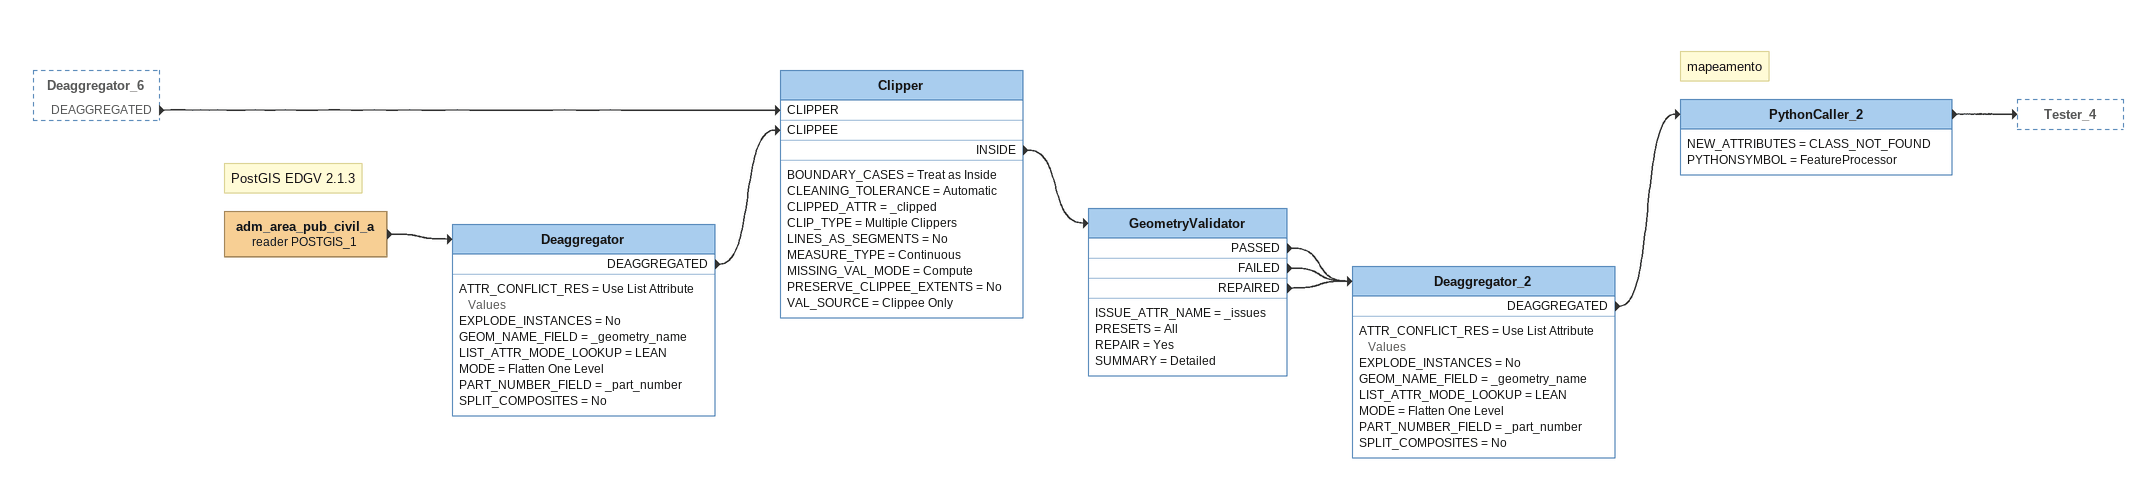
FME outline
Deaggregator_6 [outside]
    DEAGGREGATED -> Clipper [CLIPPER]
Note: PostGIS EDGV 2.1.3
adm_area_pub_civil_a (reader POSTGIS_1)
    -> Deaggregator
Deaggregator
    ATTR_CONFLICT_RES = Use List Attribute Values
    EXPLODE_INSTANCES = No
    GEOM_NAME_FIELD = _geometry_name
    LIST_ATTR_MODE_LOOKUP = LEAN
    MODE = Flatten One Level
    PART_NUMBER_FIELD = _part_number
    SPLIT_COMPOSITES = No
    DEAGGREGATED -> Clipper [CLIPPEE]
Clipper
    BOUNDARY_CASES = Treat as Inside
    CLEANING_TOLERANCE = Automatic
    CLIPPED_ATTR = _clipped
    CLIP_TYPE = Multiple Clippers
    LINES_AS_SEGMENTS = No
    MEASURE_TYPE = Continuous
    MISSING_VAL_MODE = Compute
    PRESERVE_CLIPPEE_EXTENTS = No
    VAL_SOURCE = Clippee Only
    INSIDE -> GeometryValidator
GeometryValidator
    ISSUE_ATTR_NAME = _issues
    PRESETS = All
    REPAIR = Yes
    SUMMARY = Detailed
    PASSED -> Deaggregator_2
    FAILED -> Deaggregator_2
    REPAIRED -> Deaggregator_2
Deaggregator_2
    ATTR_CONFLICT_RES = Use List Attribute Values
    EXPLODE_INSTANCES = No
    GEOM_NAME_FIELD = _geometry_name
    LIST_ATTR_MODE_LOOKUP = LEAN
    MODE = Flatten One Level
    PART_NUMBER_FIELD = _part_number
    SPLIT_COMPOSITES = No
    DEAGGREGATED -> PythonCaller_2
Note: mapeamento
PythonCaller_2
    NEW_ATTRIBUTES = CLASS_NOT_FOUND
    PYTHONSYMBOL = FeatureProcessor
    -> Tester_4
